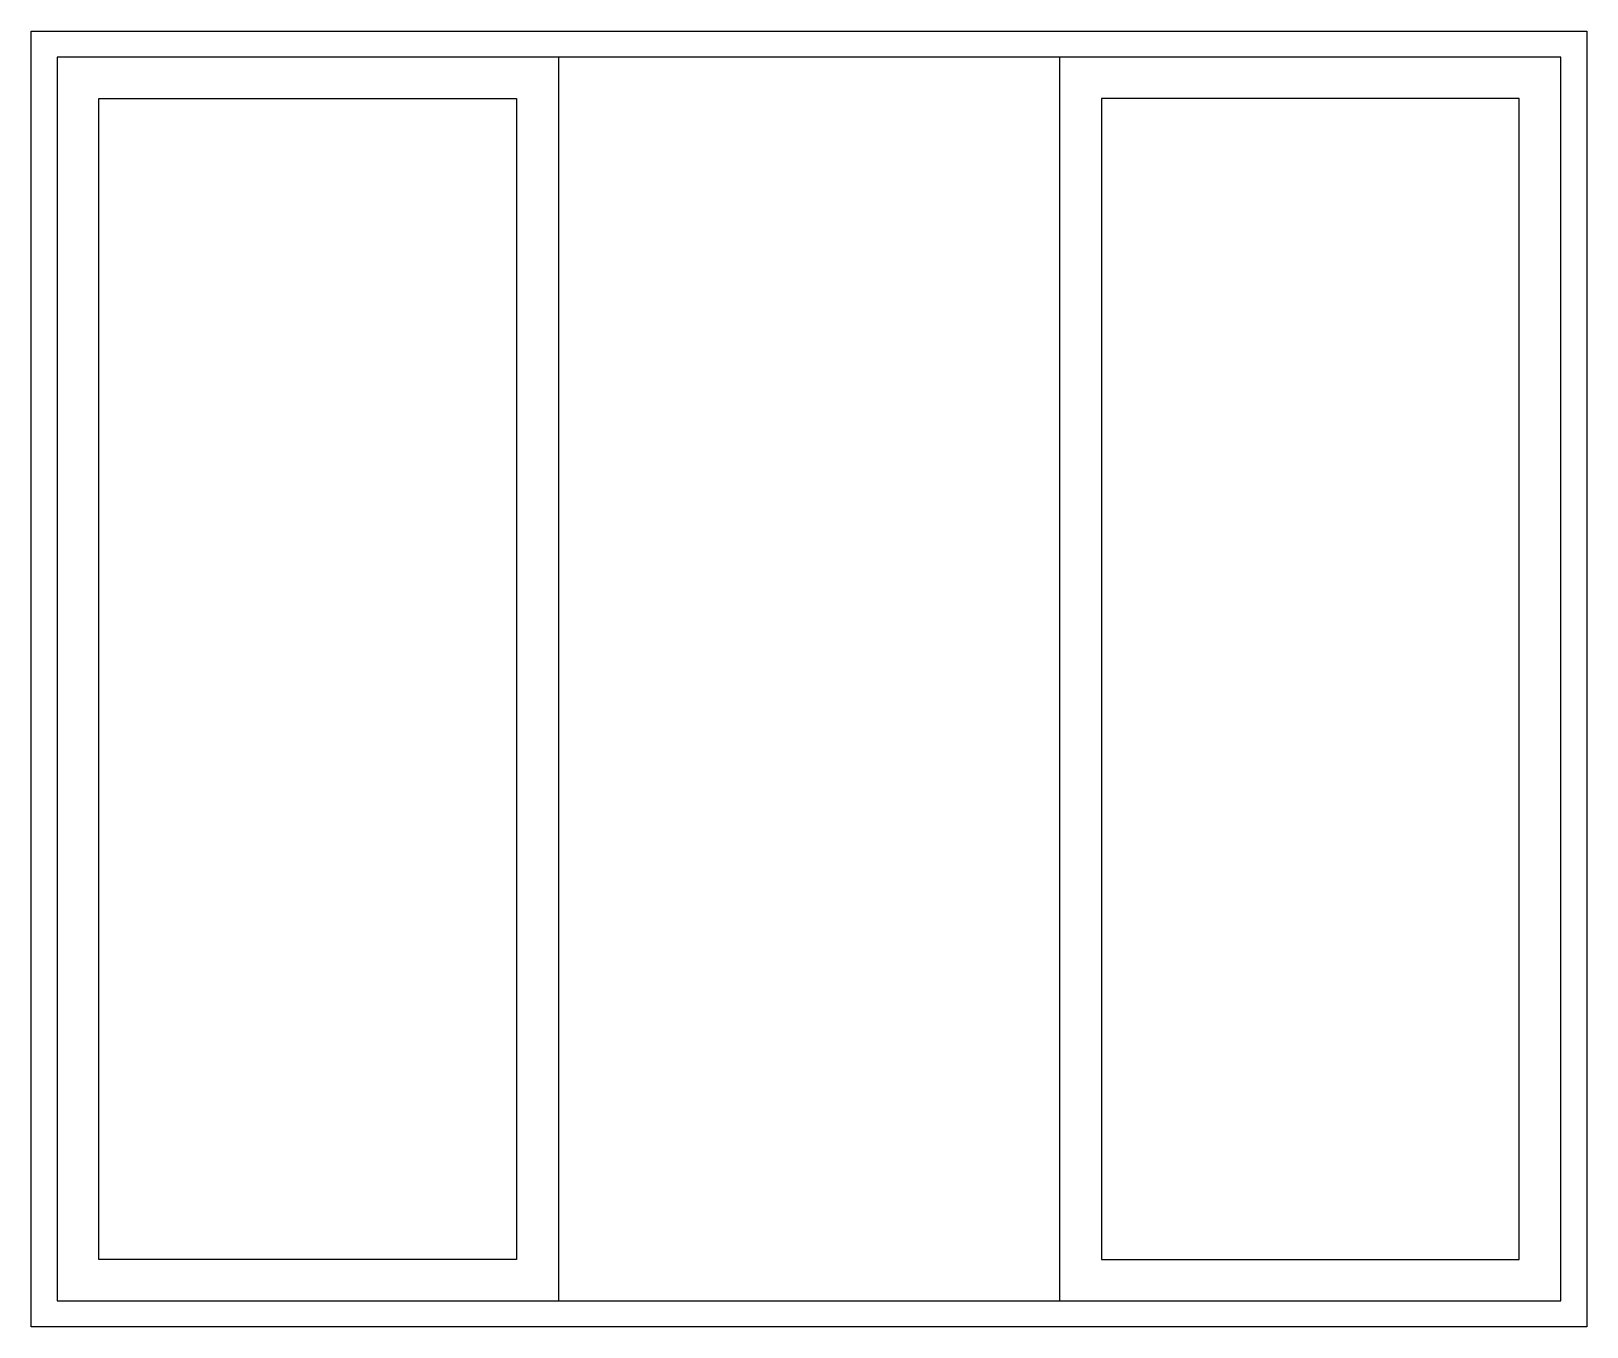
# Model space of a CAD drawing. Header units: millimetres. Extents: x 0 to 1800, y 0 to 1500.
import ezdxf

# ---------------------------------------------------------------- set-up
doc = ezdxf.new("R2010")
doc.units = ezdxf.units.MM

msp = doc.modelspace()

# ---------------------------------------------------------------- linework, layer by layer
for p, q in [((0, 1500), (1800, 1500)), ((0, 0), (0, 1500)), ((1800, 1500), (1800, 0)), ((1800, 0), (0, 0))]:
    msp.add_line(p, q)
at = {"ltscale": 100}
for p, q in [((30, 1470), (30, 30)), ((1770, 1470), (30, 1470)), ((610.02, 1470), (610.02, 30)), ((1189.98, 1470), (1189.98, 30)), ((1770, 30), (1770, 1470)), ((78.335, 78), (78.335, 1422)), ((78.335, 1422), (561.685, 1422)), ((561.685, 1422), (561.685, 78)), ((1238.315, 1422), (1238.315, 78)), ((1721.665, 1422), (1238.315, 1422)), ((1721.665, 78), (1721.665, 1422)), ((561.685, 78), (78.335, 78)), ((1238.315, 78), (1721.665, 78)), ((30, 30), (1770, 30))]:
    msp.add_line(p, q, dxfattribs=at)

doc.saveas('drawing.dxf')
